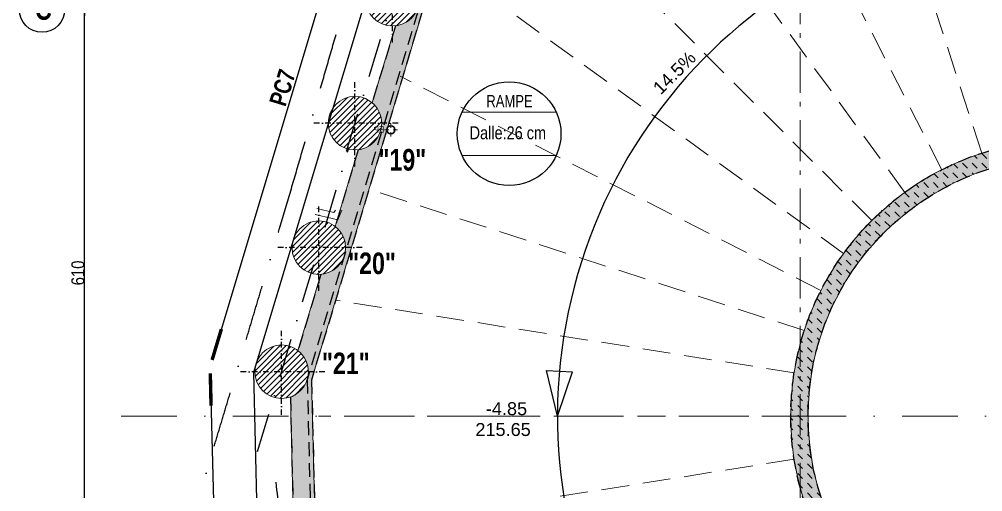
# Model space of a CAD drawing. Header units: centimetres. Extents: x 0 to 26456, y -12469 to -8269.
# Drawn here: x 19049 to 20164, y -10567 to -10020 of the extents above; entities that cross this region are included whole.
import ezdxf
from ezdxf.enums import TextEntityAlignment as Align

# ---------------------------------------------------------------- set-up
doc = ezdxf.new("R2010")
doc.units = ezdxf.units.CM
doc.header["$LTSCALE"] = 25.4
doc.header["$PDMODE"] = 1
doc.header["$PDSIZE"] = -2
for name, pattern in [('CACHEX2', [19.049999999999997, 12.7, -6.35]), ('Style de ligne -6', [1.0416400000000001, 0.625, -0.20828, 0.06943000000000005, -0.13893]), ('TIRETPTX2', [50.8, 25.4, -12.7, 0, -12.7])]:
    doc.linetypes.add(name, pattern=pattern)
for name, color, linetype in [('01_cote_gen', 4, 'Continuous'), ('01_linteaux', 2, 'Continuous'), ('01_murs_sup', 2, 'CACHEX2'), ('01_poch_murs', 253, 'Continuous'), ('01_texte', 230, 'Continuous'), ('AA_COTES', 2, 'Continuous')]:
    doc.layers.add(name, color=color, linetype=linetype)
for name, color, linetype, lineweight in [('01_murs_coup', 5, 'Continuous', 60), ('01_PIEUX', 5, 'Continuous', 60), ('B Général', 7, 'Continuous', 5), ('C ANNOTATIONS-prestations', 7, 'Continuous', 5)]:
    doc.layers.add(name, color=color, linetype=linetype, lineweight=lineweight)
doc.styles.add('Eurostile', font='')
doc.styles.add('impact', font='impact.ttf')
doc.styles.add('MATTE_TXT', font='arial.ttf')
doc.styles.add('STYLE2', font='ARIALN.TTF')
doc.styles.get('Eurostile').set_extended_font_data('Eurostile')
doc.dimstyles.new('JB50', dxfattribs={"dimscale": 0.1, "dimtxt": 150, "dimasz": 15, "dimexe": 0.1, "dimexo": 0.1, "dimgap": 0.09, "dimtad": 1, "dimdec": 1, "dimdsep": 46, "dimtxsty": 'STYLE2', "dimblk1": 'BOND_G', "dimblk2": 'BOND_D', "dimsah": 1, "dimcen": 1.5, "dimdle": 0.01, "dimse1": 1, "dimse2": 1, "dimclrd": 4, "dimclre": 2, "dimclrt": 6, "dimazin": 2, "dimtfac": 2.333333333333333, "dimtdec": 1, "dimtix": 1, "dimtmove": 2, "dimatfit": 3, "dimldrblk": 'BOND_G', "dimfxl": 1, "dimtolj": 1, "dimtzin": 0, "dimarcsym": 0})
pattern_1 = [(135, (-12564.07616921228, 0), (-11.22532015133644, 8.881784197001252e-16), [7.9375, -7.9375])]

# ---------------------------------------------------------------- blocks, each defined once
blk = doc.blocks.new('BOND_G')
at = {"layer": 'AA_COTES', "color": 0}
for p, q in [((0, -5), (0, 14.99999999999999)), ((5, 0), (-5, 0)), ((1.767766952966312, 1.767766952966312), (-1.767766952966426, -1.767766952966426))]:
    blk.add_line(p, q, dxfattribs=at)
blk = doc.blocks.new('BOND_D')
at = {"layer": 'AA_COTES', "color": 0}
for p, q in [((5, 0), (-5, 0)), ((-1.767766952966312, -1.767766952966312), (1.767766952966426, 1.767766952966426)), ((0, 5), (0, -15))]:
    blk.add_line(p, q, dxfattribs=at)
blk = doc.blocks.new('*D131')
at = {"layer": '01_cote_gen', "color": 4, "lineweight": -2, "ltscale": 3, "transparency": 16777216}
blk.add_line((19124.5166153857, -10617.46712473562), (19124.5166153857, -10010.4671243972), dxfattribs=at)
at = {"layer": 'Defpoints', "color": 0, "ltscale": 3, "transparency": 16777216}
for p in [(19124.5166153857, -10008.9671243972), (19124.5166153857, -10008.9671243972), (19153.24631803063, -10618.96712473562)]:
    blk.add_point(p, dxfattribs=at)
at = {"layer": '01_cote_gen', "color": 4, "lineweight": -2, "ltscale": 3, "transparency": 16777216, "xscale": 1.5, "yscale": 1.5, "zscale": 1.5}
for name, p, rotation in [('BOND_D', (19124.5166153857, -10008.9671243972), 90), ('BOND_G', (19124.5166153857, -10618.96712473562), 270)]:
    blk.add_blockref(name, p, dxfattribs=dict(at, rotation=rotation))
at = {"layer": '01_cote_gen', "color": 6, "ltscale": 3, "transparency": 16777216, "insert": (19116.84902056988, -10313.96712456641), "char_height": 15, "attachment_point": 5, "rotation": 90, "style": 'STYLE2'}
blk.add_mtext('\\A1;610', dxfattribs=at)
blk = doc.blocks.new('EP')
at = {"layer": 'B Général', "color": 7, "linetype": 'Continuous', "lineweight": 5}
for p, q in [((-7.5, 0), (-2.5, 0)), ((0, 7.5), (0, 2.5)), ((7.5, 0), (2.5, 0)), ((0, -7.5), (0, -2.5))]:
    blk.add_line(p, q, dxfattribs=at)
at = {"layer": 'B Général', "color": 7, "linetype": 'Continuous', "lineweight": 5, "flags": 128}
for points in [[(-5, 0, -0.9999999999999999), (4.999999999999992, 0, -0.9999999999999999)], [(-4.333333333333333, 0, -0.9999999999999999), (4.333333333333326, 0, -0.9999999999999999)]]:
    blk.add_lwpolyline(points, format="xyb", close=True, dxfattribs=at)
at = {"layer": 'C ANNOTATIONS-prestations', "insert": (7.5, 3.979498697916664), "char_height": 7.048665364583333, "attachment_point": 1, "line_spacing_factor": 0.8954527788573651, "style": 'Eurostile'}
blk.add_mtext('EP', dxfattribs=at)

msp = doc.modelspace()

# ---------------------------------------------------------------- hatches: boundary and pattern name
at = {"layer": '01_murs_sup', "ltscale": 3}
h = msp.add_hatch(dxfattribs=at)
h.set_pattern_fill('DASH', color=256, scale=2.5, angle=135)
h.set_pattern_definition([(135, (0, 0), (-11.22532015133644, 8.881784197001252e-16), [7.9375, -7.9375])])
h.paths.add_polyline_path([(19962.04075267671, -8996.491079581685, 0.002531451353049674), (19952.99236217087, -9004.807788942462), (19952.99236217087, -9019.878112635355, -0.002574667747263947), (19962.04075267671, -9011.419420330678)])
h.paths.add_polyline_path([(19962.04075267671, -8976.31305738118, -0.006516405898975369), (19986.24151767971, -8955.33694515442, -0.04627340198228324), (19985.71276000788, -8949.635770628222), (19968.25438592605, -8949.635770628222, 0.004067861401506169), (19952.99236217087, -8962.949710448283), (19952.99236217087, -9004.807788942462, -0.002531451353049659), (19962.04075267671, -8996.491079581685)])
h.paths.add_polyline_path([(19952.99236217087, -8962.949710448283, 0.002955468585828464), (19942.04075267671, -8972.777708138961), (19942.04075267671, -9015.10359946519, -0.003096146297348388), (19952.99236217087, -9004.807788942462)])
h.paths.add_polyline_path([(19997.24688906947, -8925.509439191208, 0.007575990962309219), (19968.25438592605, -8949.635770628222), (19985.71276000788, -8949.635770628222, -0.2267463357051544)])
h.paths.add_polyline_path([(20016.71276000788, -8930.438205213124), (20016.71276000788, -8918.635770628222, 0.4142135623730951), (19985.71276000788, -8949.635770628222), (19993.04469058376, -8949.635770628222, -0.006200760919027776)])
h.paths.add_polyline_path([(20022.24235788403, -8905.863991761751, 0.001401672488549907), (20016.71276000788, -8910.121562334987), (20016.71276000788, -8918.635770628222, -0.09982294667140483), (20028.72683847661, -8921.05847337065, -0.0008315451278062832), (20031.96796140318, -8918.568819040713)])
h.paths.add_polyline_path([(20108.06370936837, -8864.768000295142, -0.01533620150584975), (20108.00540742572, -8862.867652609077, -0.2594805352761252), (20122.66303549479, -8836.525160705858, 0.02452486336761976), (20022.24235788403, -8905.863991761751), (20031.96796140318, -8918.568819040713, -0.0189682979439725)])
h.paths.add_polyline_path([(20139.00540742572, -8845.256839476358), (20139.00540742572, -8831.867652609077, 0.4142135623730951), (20108.00540742572, -8862.867652609077), (20110.98929596204, -8862.867652609077, -0.006733180713042963)])
h.paths.add_polyline_path([(20221.27242336533, -8799.309026090661), (20219.59169393276, -8782.227434466036, 0.01847937243883564), (20139.00540742572, -8826.559863701523), (20139.00540742572, -8831.867652609077, -0.1311429218165924), (20154.45158321565, -8835.989861526718, -0.01551302581773235)])
h.paths.add_polyline_path([(20258.09446509475, -8763.68465358069, 0.008583888516723525), (20219.59169393276, -8782.227434466036), (20220.53763697403, -8791.84124405252), (20236.18662102504, -8791.84124405252, -0.0008921322589392388), (20240.12401177537, -8789.911760148272, -0.2759147244667435)])
h.paths.add_polyline_path([(20380.40680633365, -8731.910745401334, -0.2759147244667484), (20401.47410624306, -8708.099672642245, 0.02805231403999468), (20271.06390660168, -8757.800395212256), (20271.06390660168, -8760.84124405252, -0.1627178930550964), (20289.70642681701, -8767.07319124207, -0.01980015537954972)])
h.paths.add_polyline_path([(20526.77097568853, -8691.650217712082, -0.2759147244667564), (20550.6135748336, -8670.618603950435, 0.02893504782106948), (20410.87266649118, -8705.150387574842), (20410.87266649118, -8706.64061144355, -0.1946121440687925), (20432.42699286268, -8715.36032835129, -0.01980015537955201)])
h.paths.add_polyline_path([(20676.95233325804, -8669.747184978214, -0.2601810642606941), (20701.35699738403, -8651.929332204701, 0.02414752684017281), (20581.93276865482, -8665.18965881402), (20584.46398054825, -8680.988170337281, -0.01896323129683905)])
h.paths.add_polyline_path([(19458.75151192187, -10153.20039969471), (19473.3523187485, -10153.20039969471), (19473.3523187485, -10142.62740164783), (19458.75151192187, -10142.62740164783)], flags=9)
h.paths.add_polyline_path([(19607.82798606622, -9603.97844531037), (19622.42879289285, -9603.97844531037), (19622.42879289285, -9593.405447263493), (19607.82798606622, -9593.405447263493)], flags=9)
h.paths.add_polyline_path([(20865.53209107814, -10481.26474452475), (20920.9533052664, -10481.26474452475), (20920.9533052664, -10458.28896007728), (20865.53209107814, -10458.28896007728)], flags=9)
h.paths.add_polyline_path([(19060.64998762298, -10027.91604079485), (19091.18581220605, -10027.91604076731), (19091.1858121708, -9988.840994442417), (19060.64998758773, -9988.840994469967)], flags=9)
h.paths.add_polyline_path([(19060.91249534308, -9879.12851761522), (19090.87697959262, -9879.128517588186), (19090.87697955879, -9841.628517588186), (19060.91249530925, -9841.62851761522)], flags=9)
h.paths.add_polyline_path([(19060.72719577544, -9269.128517970756), (19089.67253240299, -9269.12851794464), (19089.67253236916, -9231.62851794464), (19060.72719574161, -9231.628517970756)], flags=9)
h.paths.add_polyline_path([(19826.87228505999, -9345.038980564766), (19862.27035079214, -9322.526700305973), (19834.09664679395, -9278.22667318383), (19798.6985810618, -9300.738953442622)], flags=9)
h.paths.add_polyline_path([(20637.24809346632, -8767.528901594093), (20672.64615919847, -8745.016621335299), (20644.47245520028, -8700.716594213156), (20609.07438946813, -8723.228874471948)], flags=9)
h.paths.add_polyline_path([(20454.03026777045, -8806.877622667598), (20494.55373904902, -8806.877622631002), (20494.55373900161, -8754.377622631002), (20454.03026772304, -8754.377622667598)], flags=9)
h.paths.add_polyline_path([(20861.45874717567, -8825.185471828197), (20914.4948999724, -8825.185471828197), (20914.4948999724, -8795.68683608468), (20861.45874717567, -8795.68683608468)], flags=9)
h.paths.add_polyline_path([(21073.27243698213, -8575.38904196861), (21182.86350110218, -8575.38904196861), (21182.86350110218, -8552.39790963573), (21073.27243698213, -8552.39790963573)], flags=9)
h.paths.add_polyline_path([(20797.06333448428, -8776.738779199608), (20966.1468951937, -8776.738779199608), (20966.1468951937, -8753.870429949951), (20797.06333448428, -8753.870429949951)], flags=9)
h.paths.add_polyline_path([(21102.39872305211, -8800.74508267199), (21211.98978717216, -8800.74508267199), (21211.98978717216, -8777.75395033911), (21102.39872305211, -8777.75395033911)], flags=9)
h.paths.add_polyline_path([(20797.04287063708, -8800.74508267199), (20906.63393475713, -8800.74508267199), (20906.63393475713, -8777.75395033911), (20797.04287063708, -8777.75395033911)], flags=9)
h.paths.add_polyline_path([(21166.8145995907, -8825.185471828197), (21219.85075238743, -8825.185471828197), (21219.85075238743, -8795.68683608468), (21166.8145995907, -8795.68683608468)], flags=9)
h.paths.add_polyline_path([(21102.41918689931, -8776.738779199608), (21271.50274760873, -8776.738779199608), (21271.50274760873, -8753.870429949951), (21102.41918689931, -8753.870429949951)], flags=9)
h.paths.add_polyline_path([(19586.0997036983, -10125.57938807972), (19647.38952729701, -10125.5793880736), (19647.3895272949, -10104.43339197985), (19586.09970369619, -10104.43339198597)], flags=9)
h.paths.add_polyline_path([(19566.42533737738, -10163.36716131655), (19662.59416411681, -10163.36716131655), (19662.59416411681, -10140.39137686907), (19566.42533737738, -10140.39137686907)], flags=9)
h.paths.add_polyline_path([(19791.99246649683, -10114.49305470143), (19839.57171928609, -10066.86613115486), (19822.79606835226, -10050.10727131154), (19775.21681556299, -10097.73419485811)], flags=9)
h.paths.add_polyline_path([(19775.50186969651, -10810.23123384235), (19820.81613166665, -10860.01804740375), (19838.35256155167, -10844.0569862113), (19793.03829958153, -10794.27017264989)], flags=9)
h.paths.add_polyline_path([(20584.34388294768, -10978.11408513349), (20635.48511924488, -10934.33414574923), (20620.06449312998, -10916.32064698507), (20568.92325683277, -10960.10058636933)], flags=9)
h.paths.add_polyline_path([(20287.25712955013, -9852.857136903982), (20287.25712955013, -9781.100656685701), (20264.26599721725, -9781.100656685701), (20264.26599721725, -9852.857136903982)], flags=9)
h.paths.add_polyline_path([(20263.11280257346, -9840.733567474574), (20263.11280257346, -9785.312353286306), (20240.13701812598, -9785.312353286306), (20240.13701812598, -9840.733567474574)], flags=9)
h.paths.add_polyline_path([(19573.11254545717, -10506.86340633254), (19644.86390971365, -10506.86340633254), (19644.86390971365, -10483.88762188506), (19573.11254545717, -10483.88762188506)], flags=9)
h.paths.add_polyline_path([(19585.23355690567, -10482.73186926037), (19640.65477109394, -10482.73186926037), (19640.65477109394, -10459.7560848129), (19585.23355690567, -10459.7560848129)], flags=9)
h.paths.add_polyline_path([(20302.06799122346, -9348.241344795462), (20381.08017345312, -9348.241344787577), (20381.08017345101, -9327.095348693829), (20302.06799122134, -9327.095348701714)], flags=9)
h.paths.add_polyline_path([(20290.92277939147, -9311.023830140128), (20387.0967220927, -9311.023830140128), (20387.0967220927, -9288.032697807248), (20290.92277939147, -9288.032697807248)], flags=9)
h.paths.add_polyline_path([(20302.06799122346, -9274.171262057609), (20377.32088525868, -9274.171262050098), (20377.32088525656, -9253.02526595635), (20302.06799122134, -9253.02526596386)], flags=9)
h.paths.add_polyline_path([(20338.94414295922, -9034.253394276218), (20392.69925117899, -9096.478572254844), (20410.08575489964, -9081.45871342233), (20356.33064667986, -9019.233535443702)], flags=9)
h.paths.add_polyline_path([(20525.82142540599, -8925.897849836447), (20554.7143207372, -9002.883465594012), (20576.22507793046, -8994.810424286698), (20547.33218259925, -8917.824808529132)], flags=9)
h.paths.add_polyline_path([(20776.87904420928, -9483.375216066717), (20790.47289884097, -9483.375216067157), (20790.47289884132, -9472.802218020282), (20776.87904420963, -9472.802218019842)], flags=9)
h.paths.add_polyline_path([(20780.87904420928, -9540.875216066717), (20795.47985103591, -9540.87521606719), (20795.47985103626, -9530.302218020315), (20780.87904420963, -9530.302218019842)], flags=9)
h.paths.add_polyline_path([(20807.37904420928, -9593.875216066717), (20822.31550176756, -9593.875216067201), (20822.31550176791, -9583.302218020326), (20807.37904420963, -9583.302218019842)], flags=9)
h.paths.add_polyline_path([(20874.37904420928, -9590.375216066717), (20889.31550176756, -9590.375216067201), (20889.31550176791, -9579.802218020326), (20874.37904420963, -9579.802218019842)], flags=9)
h.paths.add_polyline_path([(20923.37904420928, -9591.375216066717), (20937.97985103591, -9591.37521606719), (20937.97985103626, -9580.802218020315), (20923.37904420963, -9580.802218019842)], flags=9)
h.paths.add_polyline_path([(20973.37904420928, -9591.375216066717), (20988.31550176756, -9591.375216067201), (20988.31550176791, -9580.802218020326), (20973.37904420963, -9580.802218019842)], flags=9)
h.paths.add_polyline_path([(21083.85176809702, -9448.730142801756), (21095.76736907048, -9448.730142802142), (21095.76736907083, -9438.157144755263), (21083.85176809737, -9438.157144754878)], flags=9)
h.paths.add_polyline_path([(21083.35176809702, -9502.730142801756), (21098.2882256553, -9502.73014280224), (21098.28822565565, -9492.157144755362), (21083.35176809737, -9492.157144754878)], flags=9)
h.paths.add_polyline_path([(21076.35176809702, -9558.230142801756), (21091.2882256553, -9558.23014280224), (21091.28822565565, -9547.657144755362), (21076.35176809737, -9547.657144754878)], flags=9)
h.paths.add_polyline_path([(21029.87904420928, -9585.875216066717), (21045.15115249921, -9585.875216067212), (21045.15115249955, -9575.302218020337), (21029.87904420963, -9575.302218019842)], flags=9)
h.paths.add_polyline_path([(20956.77440208228, -9311.09743387419), (20956.77440208184, -9297.839229974143), (20946.20140403497, -9297.839229974496), (20946.20140403541, -9311.097433874544)], flags=9)
h.paths.add_polyline_path([(20995.52595522163, -9311.267843728085), (20995.52595611661, -9297.67398909639), (20984.95295806974, -9297.673988400293), (20984.95295717476, -9311.267843031987)], flags=9)
h.paths.add_polyline_path([(21056.42148496769, -9311.270427549698), (21056.42148586267, -9297.676572918004), (21045.84848781579, -9297.67657222191), (21045.84848692082, -9311.270426853604)], flags=9)
h.paths.add_polyline_path([(21078.71481880622, -9356.498405215925), (21078.7148196791, -9343.240201315875), (21068.14182163223, -9343.240200619777), (21068.14182075935, -9356.498404519827)], flags=9)
h.paths.add_polyline_path([(20917.14059672919, -9311.267843061629), (20917.14059672874, -9297.673988429935), (20906.56759868187, -9297.673988430284), (20906.56759868232, -9311.267843061982)], flags=9)
h.paths.add_polyline_path([(20866.82741345247, -9311.435668427453), (20866.827413452, -9297.50616306411), (20856.25441540513, -9297.506163064463), (20856.25441540559, -9311.435668427803)], flags=9)
h.paths.add_polyline_path([(20813.05759926358, -9328.937646691153), (20813.05759926313, -9315.343792059459), (20802.48460121625, -9315.343792059808), (20802.48460121671, -9328.937646691506)], flags=9)
h.paths.add_polyline_path([(20785.82151939157, -9379.510741170274), (20799.41537402326, -9379.510741169819), (20799.41537402291, -9368.937743122944), (20785.82151939121, -9368.937743123395)], flags=9)
h.paths.add_polyline_path([(20785.82151939157, -9424.546580470487), (20796.39451743844, -9424.546580470134), (20796.39451743809, -9413.973582423256), (20785.82151939121, -9413.973582423609)], flags=9)
h.paths.add_polyline_path([(21372.06799122846, -9772.816082090647), (21451.08017345813, -9772.816082082762), (21451.08017345601, -9751.670085989013), (21372.06799122635, -9751.670085996899)], flags=9)
h.paths.add_polyline_path([(21360.92533737738, -9735.585777530809), (21457.09416411681, -9735.585777530809), (21457.09416411681, -9712.609993083333), (21360.92533737738, -9712.609993083333)], flags=9)
h.paths.add_polyline_path([(21372.06799122846, -9698.745999352794), (21447.32088526368, -9698.745999345283), (21447.32088526157, -9677.600003251535), (21372.06799122635, -9677.600003259045)], flags=9)
h.paths.add_polyline_path([(19339.95770331637, -10138.25930636279), (19405.49198373639, -10138.25930630366), (19405.49198370123, -10099.30007220854), (19339.95770328122, -10099.30007226767)], flags=9)
h.paths.add_polyline_path([(19394.83973694119, -9995.248510771244), (19460.15011371698, -9995.24851071232), (19460.15011368184, -9956.312439063155), (19394.83973690605, -9956.312439122079)], flags=9)
h = msp.add_hatch(dxfattribs=at)
h.set_pattern_fill('DASH', color=256, scale=2.5, angle=135)
h.set_pattern_definition(pattern_1)
edge = h.paths.add_edge_path()
edge.add_line((19942.04075267671, -9065.51289225449), (19942.04075267671, -9030.353512636006))
edge.add_arc((20778.84935286133, -9894.240823113612), 1202.726036363718, 134.0878059294316, 134.6062133279104)
edge.add_arc((19906.05250051574, -9050.821268038624), 31.00000000005436, 2.347633198951371e-11, 24.511443010583207, ccw=False)
edge.add_arc((19906.05250051579, -9050.821268038615), 31, -112.55011602161869, 0, ccw=False)
edge.add_arc((20778.8493528637, -9894.240823115662), 1202.726036366847, 137.3551136610874, 141.6892133278997)
edge.add_arc((19808.71362155055, -9164.879764253654), 31.00000000001867, 1.0118128557223827e-11, 31.594443010587725, ccw=False)
edge.add_arc((19808.71362155057, -9164.879764253661), 31, -105.46711602165198, 0, ccw=False)
edge.add_arc((20778.84935286184, -9894.240823113956), 1202.726036364335, 144.4381136610801, 148.7722133279006)
edge.add_arc((19726.18179328079, -9290.070399843875), 30.99999999999627, 0, 38.67744301058849, ccw=False)
edge.add_arc((19726.18179328078, -9290.070399843875), 31, -98.38411602161011, 0, ccw=False)
edge.add_arc((20778.84935286245, -9894.240823114164), 1202.726036364964, 151.5211136610765, 155.8552133278951)
edge.add_arc((19659.71668785922, -9424.482407039446), 31.00000000001472, 1.0118128557223827e-11, 45.76044301056322, ccw=False)
edge.add_arc((19659.71668785923, -9424.482407039428), 31.00000000000728, -91.30111602156887, 0, ccw=False)
edge.add_arc((20778.84935286809, -9894.240823116173), 1202.726036370949, 158.6041136610728, 160.7596099109221)
edge.add_line((19643.30241594667, -9497.903753675351), (19618.83043612253, -9579.462216752143))
edge.add_arc((19599.89214617064, -9604.004856661022), 30.99999999997544, -2.347633198951371e-11, 52.34448233648561, ccw=False)
edge.add_arc((19599.89214617061, -9604.00485666103), 31.00000000000728, -85.74869509527679, 0, ccw=False)
edge.add_line((19602.19021344604, -9634.919560068924), (19587.00411218421, -9685.530711595831))
edge.add_arc((19567.84996358167, -9709.905259618556), 31.00000000000112, 0, 51.83882328695552, ccw=False)
edge.add_arc((19567.84996358167, -9709.905259618552), 31.00000000000364, -85.24303604576528, 0, ccw=False)
edge.add_line((19570.4207729167, -9740.798477957907), (19543.85511142018, -9829.33461348285))
edge.add_arc((19524.40951371072, -9853.47728793537), 30.99999999997495, -2.0122570276726037e-11, 51.15046554259169, ccw=False)
edge.add_arc((19524.4095137107, -9853.477287935384), 30.99999999999636, -84.55467830139793, 0, ccw=False)
edge.add_line((19527.35128308026, -9884.33739151551), (19500.70471544001, -9973.143165246405))
edge.add_arc((19480.96906383973, -9997.049316252194), 30.99999999998524, -2.0179413695586845e-11, 50.458724932881296, ccw=False)
edge.add_arc((19480.96906383972, -9997.049316252207), 31, -83.86293769170362, 0, ccw=False)
edge.add_line((19484.28318845996, -10027.87165519658), (19457.55290315676, -10116.95643716346))
edge.add_arc((19437.52861396874, -10140.62134456903), 31.00000000000358, 3.410605131648481e-12, 49.76344872083911, ccw=False)
edge.add_arc((19437.52861396874, -10140.62134456903), 31, -83.1676614796582, 0, ccw=False)
edge.add_line((19441.21651014272, -10171.40119872414), (19414.60636267194, -10260.08559392056))
edge.add_arc((19395.74099984327, -10284.68433546036), 30.99999999998597, -1.0118128557223827e-11, 52.51453914735538, ccw=False)
edge.add_arc((19395.74099984324, -10284.68433546035), 31.00000000001455, -85.93628569077168, 0, ccw=False)
edge.add_line((19397.93783797004, -10315.60639720024), (19371.45788603958, -10403.75862125061))
edge.add_arc((19352.58494117234, -10428.3515460876), 30.99999999999551, -6.821210263296962e-12, 52.496876854576385, ccw=False)
edge.add_arc((19352.58494117235, -10428.35154608762), 30.99999999998909, -70.87428601694432, 0, ccw=False)
edge.add_line((19362.74184171845, -10457.6404069616), (19363.27336314609, -10479.61906668692))
edge.add_line((19363.27336314609, -10479.61906668692), (19388.28067261247, -10479.61906668692))
edge.add_line((19388.28067261247, -10479.61906668692), (19387.27429168769, -10438.00474457443))
edge.add_line((19387.27429168769, -10438.00474457443), (19668.88475754053, -9500.518568391679))
edge.add_arc((20778.84935286138, -9894.24082311366), 1177.726036363786, 135.2779792617381, 160.469587356848, ccw=False)
h = msp.add_hatch(dxfattribs=at)
h.set_pattern_fill('DASH', color=256, scale=2.5, angle=135)
h.set_pattern_definition(pattern_1)
h.paths.add_polyline_path([(20262.04063013627, -10159.61906668692), (20262.04063013627, -10179.61906668692, -0.4142135623730951), (20562.04063013627, -10479.61906668692), (20582.04063013627, -10479.61906668692, 0.4142135623730951)])
h.paths.add_polyline_path([(20582.04063013627, -10479.61906668692), (20562.04063013627, -10479.61906668692, -0.4142135623730951), (20262.04063013627, -10779.61906668692), (20262.04063013627, -10799.61906668692, 0.4142135623730951)])
h.paths.add_polyline_path([(19962.04063013627, -10479.61906668692), (19942.04063013627, -10479.61906668692, 0.4142135623730951), (20262.04063013627, -10799.61906668692), (20262.04063013627, -10779.61906668692, -0.4142135623730951)])
h.paths.add_polyline_path([(20262.04063013627, -10179.61906668692), (20262.04063013627, -10159.61906668692, 0.4142135623730951), (19942.04063013627, -10479.61906668692), (19962.04063013627, -10479.61906668692, -0.4142135623730951)])
h = msp.add_hatch(dxfattribs=at)
h.set_pattern_fill('DASH', color=256, scale=2.5, angle=135)
h.set_pattern_definition(pattern_1)
h.paths.add_polyline_path([(20244.68552191574, -11363.75742041961, 0.004762977334731491), (20262.04063013627, -11363.92274814442), (20262.04063013627, -11338.92274814442, -0.3601863127720151), (19391.63777176961, -10618.43668757898), (19388.28067261247, -10479.61906668692), (19363.27336314609, -10479.61906668692), (19366.16837084482, -10599.32898956661, -0.328755579086408), (19387.99846107352, -10628.94170228912, -0.2553953403699329), (19373.74259957336, -10655.0306621361, 0.0607162150579909), (19448.29328369779, -10862.47891787494, -0.4496334161170364), (19482.98588920264, -10893.25820741492, -0.1753608633251767), (19475.80779527954, -10913.09546505966, 0.0183685325610835), (19511.70516817183, -10969.56352713753, -0.491380289685318), (19550.55824961202, -10999.55234358456, -0.1403270855772348), (19545.86150515995, -11015.95779230078, 0.0395373220202395), (19643.41691674466, -11121.67210420361, -0.5620629895725258), (19688.66145009089, -11149.20559780228, -0.08428613952208842), (19686.92438844095, -11159.43694371182, 0.03011723266168123), (19775.97184559113, -11223.41488742347, -0.6241365282366931), (19826.00579349989, -11247.88341469845, -0.03818521046560838), (19825.64523438241, -11252.59771871986, 0.02375934588113334), (19903.48422763111, -11290.39412450456, -0.6784920947086606), (19957.13627534144, -11311.38319244407, 0.06483465551945174), (20187.14799871541, -11360.83909547982, -0.6784920947094676)])
h = msp.add_hatch(dxfattribs=at)
h.set_pattern_fill('DASH', color=256, scale=2.5, angle=135)
h.set_pattern_definition(pattern_1)
h.paths.add_polyline_path([(20244.68552191574, -11363.75742041961, 0.004762977334731491), (20262.04063013627, -11363.92274814442), (20262.04063013627, -11338.92274814442, -0.3601863127720151), (19391.63777176961, -10618.43668757898), (19388.28067261247, -10479.61906668692), (19363.27336314609, -10479.61906668692), (19366.16837084482, -10599.32898956661, -0.328755579086408), (19387.99846107352, -10628.94170228912, -0.2553953403699329), (19373.74259957336, -10655.0306621361, 0.0607162150579909), (19448.29328369779, -10862.47891787494, -0.4496334161170364), (19482.98588920264, -10893.25820741492, -0.1753608633251767), (19475.80779527954, -10913.09546505966, 0.0183685325610835), (19511.70516817183, -10969.56352713753, -0.491380289685318), (19550.55824961202, -10999.55234358456, -0.1403270855772348), (19545.86150515995, -11015.95779230078, 0.0395373220202395), (19643.41691674466, -11121.67210420361, -0.5620629895725258), (19688.66145009089, -11149.20559780228, -0.08428613952208842), (19686.92438844095, -11159.43694371182, 0.03011723266168123), (19775.97184559113, -11223.41488742347, -0.6241365282366931), (19826.00579349989, -11247.88341469845, -0.03818521046560838), (19825.64523438241, -11252.59771871986, 0.02375934588113334), (19903.48422763111, -11290.39412450456, -0.6784920947086606), (19957.13627534144, -11311.38319244407, 0.06483465551945174), (20187.14799871541, -11360.83909547982, -0.6784920947094676)])
at = {"layer": '01_poch_murs', "ltscale": 3}
h = msp.add_hatch(color=256, dxfattribs=at)
h.dxf.hatch_style = 1
h.paths.add_polyline_path([(19560.61000283295, -9860.967124380248), (19554.49110858246, -9860.967124380248, -0.3180508282352435), (19527.35128308025, -9884.337391515506), (19500.70471544, -9973.1431652464, -0.2237955367623), (19511.96906383972, -9997.049316252202, -0.0989730332683549), (19509.58664321008, -10008.9671243972), (19516.15244174048, -10008.9671243972)])
h.paths.add_polyline_path([(19516.15244174048, -10008.9671243972), (19509.58664321008, -10008.9671243972, -0.2738205389931518), (19484.28318845995, -10027.87165519657), (19457.55290315676, -10116.95643716345, -0.2206120316884544), (19468.52861396874, -10140.62134456903, -0.3797029099391365), (19441.21651014272, -10171.40119872414), (19414.60636267194, -10260.08559392055, -0.2332341861448612), (19426.74099984326, -10284.68433546036, -0.3935893677039963), (19397.93783797004, -10315.60639720024), (19371.45788603958, -10403.75862125061, -0.2331529290483469), (19383.58494117234, -10428.3515460876, -0.319497893530359), (19362.74184171845, -10457.6404069616), (19363.27336314609, -10479.61906668692), (19388.28067261246, -10479.61906668692), (19387.27429168768, -10438.00474457443), (19474.11835164673, -10148.89934698691, -0.2017052976723167), (19475.23355007877, -10145.18683186226)])
h.paths.add_polyline_path([(19388.28067261246, -10479.61906668692), (19363.27336314609, -10479.61906668692), (19366.16837084482, -10599.3289895666, -0.240193406139965), (19386.34991423395, -10618.96712473562), (19391.6505996089, -10618.96712473562)])
h.paths.add_polyline_path([(19391.73880605313, -10618.96712473562), (19386.34991423395, -10618.96712473562, -0.08208067854084693), (19387.99846107352, -10628.94170228912, -0.2553953403699564), (19373.74259957337, -10655.0306621361, 0.06071621505799004), (19448.29328369779, -10862.47891787494, -0.4275821226648376), (19482.90111098483, -10890.96712423049), (19491.90224998672, -10890.96712423049, -0.0823424598027251)])
h.paths.add_polyline_path([(19491.90224998672, -10890.96712423049), (19482.90111098483, -10890.96712423049, -0.01849544733234873), (19482.98588920264, -10893.25820741491, -0.1753608633251162), (19475.80779527953, -10913.09546505965, 0.01836853256108628), (19511.70516817183, -10969.56352713753, -0.4913802896853491), (19550.55824961202, -10999.55234358456, -0.1403270855772685), (19545.86150515995, -11015.95779230078, 0.03953732202023931), (19643.41691674466, -11121.67210420361, -0.5620629895725672), (19688.66145009089, -11149.20559780228, -0.08428613952210955), (19686.92438844095, -11159.43694371182, 0.03011723266168123), (19775.97184559112, -11223.41488742347, -0.6241365282367337), (19826.00579349989, -11247.88341469845, -0.03818521046564254), (19825.64523438241, -11252.59771871986, 0.02375934588113227), (19903.48422763111, -11290.39412450456, -0.5039318466159735), (19952.99236217087, -11296.07216507931), (19952.99236217087, -11283.2751842025, -0.1761228929484361)])
h.paths.add_polyline_path([(19952.99236217087, -11283.2751842025), (19952.99236217087, -11296.07216507931, -0.1300830585756377), (19957.13627534144, -11311.38319244406, 0.06483465551945258), (20187.14799871541, -11360.83909547982, -0.6784920947093999), (20244.68552191574, -11363.75742041961, 0.00476297733473737), (20262.04063013629, -11363.92274814442), (20262.04063013629, -11338.92274814442, -0.08931239155495223)])
h.paths.add_polyline_path([(20482.27363648596, -11336.90149388109, 0.02604617036680619), (20572.98982176962, -11309.21218532239), (20572.98982176962, -11282.56520138712, -0.08988955722728205), (20262.04063013629, -11338.92274814442), (20262.04063013629, -11363.92274814442, 0.04526015738333872), (20425.9585380372, -11349.05438996351, -0.6784920947092021)])
h.paths.add_polyline_path([(20762.94795922744, -11213.85168547217, -0.05889174878906539), (20762.0937715122, -11206.62465276902, -0.5957938614645502), (20810.04328018646, -11180.66864853683, 0.03959186487785327), (20917.90345899107, -11085.19242931423, -0.1147067523628241), (20914.72456824429, -11071.51815127404, -0.5230756100816644), (20956.55660405465, -11042.47220490966, 0.04294216703885226), (21047.05625077836, -10915.16886802852), (21047.05625077836, -10903.25821538907), (21053.94906356878, -10903.25821538907, 0.003863409831604287), (21060.81351686901, -10890.96712423049), (21032.17901028581, -10890.96712423049, -0.1755326228551475), (20572.98982176962, -11282.56520138712), (20572.98982176962, -11309.21218532239, 0.003037314479553304), (20583.36986675785, -11305.37129303859, -0.6786650772585141), (20636.61401759613, -11283.35382740798, 0.03963135764520337)])
h.paths.add_polyline_path([(21123.00648556105, -10750.67901725167), (21123.00648556105, -10618.96712473562), (21111.05107191138, -10618.96712473562), (21111.0509904214, -10629.25820754488), (21111.05038070297, -10706.25739528662, -0.05685479212069951), (21032.17901028581, -10890.96712423049), (21060.81351686901, -10890.96712423049, 0.042186890006166)])
h.paths.add_polyline_path([(21105.54016844149, -10653.33954076881), (21120.14097526813, -10653.33954076881), (21120.14097526813, -10642.76654272193), (21105.54016844149, -10642.76654272193)], flags=25)
h = msp.add_hatch(color=256, dxfattribs=at)
h.dxf.hatch_style = 1
h.paths.add_polyline_path([(19560.61000283295, -9860.967124380248), (19554.49110858246, -9860.967124380248, -0.3180508282352435), (19527.35128308025, -9884.337391515506), (19500.70471544, -9973.1431652464, -0.2237955367623), (19511.96906383972, -9997.049316252202, -0.0989730332683549), (19509.58664321008, -10008.9671243972), (19516.15244174048, -10008.9671243972)])
h.paths.add_polyline_path([(19516.15244174048, -10008.9671243972), (19509.58664321008, -10008.9671243972, -0.2738205389931518), (19484.28318845995, -10027.87165519657), (19457.55290315676, -10116.95643716345, -0.2206120316884544), (19468.52861396874, -10140.62134456903, -0.3797029099391365), (19441.21651014272, -10171.40119872414), (19414.60636267194, -10260.08559392055, -0.2332341861448612), (19426.74099984326, -10284.68433546036, -0.3935893677039963), (19397.93783797004, -10315.60639720024), (19371.45788603958, -10403.75862125061, -0.2331529290483469), (19383.58494117234, -10428.3515460876, -0.319497893530359), (19362.74184171845, -10457.6404069616), (19363.27336314609, -10479.61906668692), (19388.28067261246, -10479.61906668692), (19387.27429168768, -10438.00474457443), (19474.11835164673, -10148.89934698691, -0.2017052976723167), (19475.23355007877, -10145.18683186226)])
h.paths.add_polyline_path([(19388.28067261246, -10479.61906668692), (19363.27336314609, -10479.61906668692), (19366.16837084482, -10599.3289895666, -0.240193406139965), (19386.34991423395, -10618.96712473562), (19391.6505996089, -10618.96712473562)])
h.paths.add_polyline_path([(19391.73880605313, -10618.96712473562), (19386.34991423395, -10618.96712473562, -0.08208067854084693), (19387.99846107352, -10628.94170228912, -0.2553953403699564), (19373.74259957337, -10655.0306621361, 0.06071621505799004), (19448.29328369779, -10862.47891787494, -0.4275821226648376), (19482.90111098483, -10890.96712423049), (19491.90224998672, -10890.96712423049, -0.0823424598027251)])
h.paths.add_polyline_path([(19491.90224998672, -10890.96712423049), (19482.90111098483, -10890.96712423049, -0.01849544733234873), (19482.98588920264, -10893.25820741491, -0.1753608633251162), (19475.80779527953, -10913.09546505965, 0.01836853256108628), (19511.70516817183, -10969.56352713753, -0.4913802896853491), (19550.55824961202, -10999.55234358456, -0.1403270855772685), (19545.86150515995, -11015.95779230078, 0.03953732202023931), (19643.41691674466, -11121.67210420361, -0.5620629895725672), (19688.66145009089, -11149.20559780228, -0.08428613952210955), (19686.92438844095, -11159.43694371182, 0.03011723266168123), (19775.97184559112, -11223.41488742347, -0.6241365282367337), (19826.00579349989, -11247.88341469845, -0.03818521046564254), (19825.64523438241, -11252.59771871986, 0.02375934588113227), (19903.48422763111, -11290.39412450456, -0.5039318466159735), (19952.99236217087, -11296.07216507931), (19952.99236217087, -11283.2751842025, -0.1761228929484361)])
h.paths.add_polyline_path([(19952.99236217087, -11283.2751842025), (19952.99236217087, -11296.07216507931, -0.1300830585756377), (19957.13627534144, -11311.38319244406, 0.06483465551945258), (20187.14799871541, -11360.83909547982, -0.6784920947093999), (20244.68552191574, -11363.75742041961, 0.00476297733473737), (20262.04063013629, -11363.92274814442), (20262.04063013629, -11338.92274814442, -0.08931239155495223)])
h.paths.add_polyline_path([(20482.27363648596, -11336.90149388109, 0.02604617036680619), (20572.98982176962, -11309.21218532239), (20572.98982176962, -11282.56520138712, -0.08988955722728205), (20262.04063013629, -11338.92274814442), (20262.04063013629, -11363.92274814442, 0.04526015738333872), (20425.9585380372, -11349.05438996351, -0.6784920947092021)])
h.paths.add_polyline_path([(20762.94795922744, -11213.85168547217, -0.05889174878906539), (20762.0937715122, -11206.62465276902, -0.5957938614645502), (20810.04328018646, -11180.66864853683, 0.03959186487785327), (20917.90345899107, -11085.19242931423, -0.1147067523628241), (20914.72456824429, -11071.51815127404, -0.5230756100816644), (20956.55660405465, -11042.47220490966, 0.04294216703885226), (21047.05625077836, -10915.16886802852), (21047.05625077836, -10903.25821538907), (21053.94906356878, -10903.25821538907, 0.003863409831604287), (21060.81351686901, -10890.96712423049), (21032.17901028581, -10890.96712423049, -0.1755326228551475), (20572.98982176962, -11282.56520138712), (20572.98982176962, -11309.21218532239, 0.003037314479553304), (20583.36986675785, -11305.37129303859, -0.6786650772585141), (20636.61401759613, -11283.35382740798, 0.03963135764520337)])
h.paths.add_polyline_path([(21123.00648556105, -10750.67901725167), (21123.00648556105, -10618.96712473562), (21111.05107191138, -10618.96712473562), (21111.0509904214, -10629.25820754488), (21111.05038070297, -10706.25739528662, -0.05685479212069951), (21032.17901028581, -10890.96712423049), (21060.81351686901, -10890.96712423049, 0.042186890006166)])
h.paths.add_polyline_path([(21105.54016844149, -10653.33954076881), (21120.14097526813, -10653.33954076881), (21120.14097526813, -10642.76654272193), (21105.54016844149, -10642.76654272193)], flags=25)
at = {"layer": '01_poch_murs'}
h = msp.add_hatch(dxfattribs=at)
h.set_pattern_fill('ANSI31', color=256, scale=1.5)
h.set_pattern_definition([(45, (1272.276731599271, -1293.781641160787), (-3.367596045400932, 3.367596045400933), [])])
h.paths.add_polyline_path([(19480.96906383972, -9966.049316252202, 0.4142135623730951), (19449.96906383972, -9997.049316252202), (19480.96906383972, -9997.049316252202)])
h.paths.add_polyline_path([(19480.96906383972, -9997.049316252202), (19449.96906383972, -9997.049316252202, 0.4142135623730951), (19480.96906383972, -10028.0493162522)])
h.paths.add_polyline_path([(19480.96906383972, -9966.049316252202), (19480.96906383972, -9997.049316252202), (19511.96906383972, -9997.049316252202, 0.4142135623730951)])
h.paths.add_polyline_path([(19511.96906383972, -9997.049316252202), (19480.96906383972, -9997.049316252202), (19480.96906383972, -10028.0493162522, 0.4142135623730951)])
h = msp.add_hatch(dxfattribs=at)
h.set_pattern_fill('ANSI31', color=256, scale=1.5)
h.set_pattern_definition([(45, (1228.836281728292, -1437.353669477612), (-3.367596045400932, 3.367596045400933), [])])
h.paths.add_polyline_path([(19437.52861396874, -10109.62134456903, 0.4142135623730951), (19406.52861396874, -10140.62134456903), (19437.52861396874, -10140.62134456903)])
h.paths.add_polyline_path([(19437.52861396874, -10140.62134456903), (19406.52861396874, -10140.62134456903, 0.4142135623730951), (19437.52861396874, -10171.62134456903)])
h.paths.add_polyline_path([(19437.52861396874, -10109.62134456903), (19437.52861396874, -10140.62134456903), (19468.52861396874, -10140.62134456903, 0.4142135623730951)])
h.paths.add_polyline_path([(19468.52861396874, -10140.62134456903), (19437.52861396874, -10140.62134456903), (19437.52861396874, -10171.62134456903, 0.4142135623730951)])
at = {"layer": '01_poch_murs', "ltscale": 3}
h = msp.add_hatch(color=256, dxfattribs=at)
h.dxf.hatch_style = 1
h.paths.add_polyline_path([(20262.04063013629, -10159.61906668692), (20262.04063013629, -10179.61906668692, -0.4142135623730896), (20562.04063013628, -10479.61906668692), (20572.98982176962, -10479.61906668692), (20572.98982176962, -10404.05055325325, 0.3459902484520724)])
h.paths.add_polyline_path([(20262.04063013629, -10179.61906668692), (20262.04063013629, -10159.61906668692, 0.3392928687850661), (19952.99236217087, -10396.6180542378), (19952.99236217087, -10479.61906668692), (19962.04063013628, -10479.61906668692, -0.4142135623730935)])
h.paths.add_polyline_path([(19962.04063013628, -10479.61906668692), (19952.99236217087, -10479.61906668692), (19952.99236217087, -10562.62007913604, 0.04707821208801781), (19973.974459408, -10618.96712473562), (19996.36767570159, -10618.96712473562, -0.1213561941693088)])
h.paths.add_polyline_path([(19952.99236217087, -10479.61906668692), (19942.04063013628, -10479.61906668692, 0.06568880773833968), (19952.99236217087, -10562.62007913604)])
h.paths.add_polyline_path([(19952.99236217087, -10396.6180542378, 0.06568880773833398), (19942.04063013628, -10479.61906668692), (19952.99236217087, -10479.61906668692)])
h.paths.add_polyline_path([(19996.36767570159, -10618.96712473562), (19973.974459408, -10618.96712473562, 0.2876204091449301), (20262.04063013629, -10799.61906668692), (20262.04063013629, -10779.61906668692, -0.2788407727037274)])
h.paths.add_polyline_path([(20545.31605818888, -10628.46473125803), (20527.6113439356, -10619.16187722233, -0.2786432322956954), (20262.04063013629, -10779.61906668692), (20262.04063013629, -10799.61906668692, 0.2786432322956957)])
h.paths.add_polyline_path([(20572.98982176962, -10555.18758012059), (20572.98982176962, -10479.61906668692), (20562.04063013628, -10479.61906668692, -0.1213561941693088), (20527.71358457097, -10618.96712473562), (20550.10680086457, -10618.96712473562, 0.05308695196981458)])
h.paths.add_polyline_path([(20582.04063013628, -10479.61906668692), (20572.98982176962, -10479.61906668692), (20572.98982176962, -10555.18758012059, 0.05967155363390927)])
h.paths.add_polyline_path([(20572.98982176962, -10404.05055325325), (20572.98982176962, -10479.61906668692), (20582.04063013628, -10479.61906668692, 0.05967155363390295)])
at = {"layer": '01_poch_murs'}
h = msp.add_hatch(dxfattribs=at)
h.set_pattern_fill('ANSI31', color=256, scale=1.5)
h.set_pattern_definition([(45, (1187.048667602812, -1581.416660368946), (-3.367596045400932, 3.367596045400933), [])])
h.paths.add_polyline_path([(19395.74099984326, -10253.68433546036, 0.4142135623730951), (19364.74099984326, -10284.68433546036), (19395.74099984326, -10284.68433546036)])
h.paths.add_polyline_path([(19395.74099984326, -10284.68433546036), (19364.74099984326, -10284.68433546036, 0.4142135623730951), (19395.74099984326, -10315.68433546036)])
h.paths.add_polyline_path([(19395.74099984326, -10253.68433546036), (19395.74099984326, -10284.68433546036), (19426.74099984326, -10284.68433546036, 0.4142135623730951)])
h.paths.add_polyline_path([(19426.74099984326, -10284.68433546036), (19395.74099984326, -10284.68433546036), (19395.74099984326, -10315.68433546036, 0.4142135623730951)])
h = msp.add_hatch(dxfattribs=at)
h.set_pattern_fill('ANSI31', color=256, scale=1.5)
h.set_pattern_definition([(45, (1143.892608931887, -1725.083870996188), (-3.367596045400932, 3.367596045400933), [])])
h.paths.add_polyline_path([(19352.58494117234, -10397.3515460876, 0.4142135623730951), (19321.58494117234, -10428.3515460876), (19352.58494117234, -10428.3515460876)])
h.paths.add_polyline_path([(19352.58494117234, -10428.3515460876), (19321.58494117234, -10428.3515460876, 0.4142135623730951), (19352.58494117234, -10459.3515460876)])
h.paths.add_polyline_path([(19352.58494117234, -10397.3515460876), (19352.58494117234, -10428.3515460876), (19383.58494117234, -10428.3515460876, 0.4142135623730951)])
h.paths.add_polyline_path([(19383.58494117234, -10428.3515460876), (19352.58494117234, -10428.3515460876), (19352.58494117234, -10459.3515460876, 0.4142135623730951)])

# ---------------------------------------------------------------- linework, layer by layer
at = {"layer": '01_linteaux'}
msp.add_line((19603.33943557345, -9484.949557680837), (19320.03961819223, -10429.11091534687), dxfattribs=at)
at = {"layer": '01_linteaux', "linetype": 'TIRETPTX2', "ltscale": 0.07}
for p, q in [((19427.70699891887, -10173.08208561211), (19634.39099396858, -9489.985099322948)), ((19324.87470246685, -10520.6639506006), (19430.57737676788, -10168.53172496758))]:
    msp.add_line(p, q, dxfattribs=at)
at = {"layer": '01_linteaux', "linetype": 'CACHEX2', "ltscale": 0.05}
for p, q in [((19663.32872270672, -9501.634862742258), (19382.25649369114, -10437.32923906094)), ((19382.25649369114, -10437.32923906094), (19386.64913771562, -10618.96712473562))]:
    msp.add_line(p, q, dxfattribs=at)
at = {"layer": '01_linteaux', "linetype": 'TIRETPTX2', "ltscale": 0.01}
for p, q in [((19480.96906383972, -10047.0493162522), (19480.96906383972, -9947.049316252202)), ((19437.52861396874, -10190.62134456903), (19437.52861396874, -10090.62134456903)), ((19487.52861396874, -10140.62134456903), (19387.52861396874, -10140.62134456903)), ((19395.74099984326, -10334.68433546036), (19395.74099984326, -10234.68433546036)), ((19445.74099984326, -10284.68433546036), (19345.74099984326, -10284.68433546036)), ((19352.58494117234, -10478.3515460876), (19352.58494117234, -10378.3515460876)), ((19402.58494117234, -10428.3515460876), (19302.58494117234, -10428.3515460876))]:
    msp.add_line(p, q, dxfattribs=at)
at = {"layer": '01_linteaux', "linetype": 'Continuous', "ltscale": 0.05}
msp.add_line((19320.03961819223, -10429.11091534687), (19324.78782605089, -10625.45153192879), dxfattribs=at)
at = {"layer": '01_linteaux', "linetype": 'TIRETPTX2', "ltscale": 0.07}
for start in [186.4389118411699, 186.4389118411698]:
    msp.add_arc((20262.04063013626, -10452.92274814442), 922.0000000000022, start, 321.9287470646603, dxfattribs=at)
at = {"layer": '01_linteaux', "color": 5, "linetype": 'TIRETPTX2', "ltscale": 0.1}
for points in [[(19361.76964154184, -10223.94114370631), (19453.78310671971, -9906.481513148414), (19545.79657189758, -9589.021882590516)], [(19350.28123928984, -10262.25584864564), (19356.02544041584, -10243.09849617598), (19361.76964154184, -10223.94114370631)], [(19237.50468919522, -10638.37480691184), (19293.89296424253, -10450.31532777874), (19350.28123928984, -10262.25584864564)]]:
    msp.add_open_spline(points, degree=2, dxfattribs=at)
at = {"layer": '01_murs_coup', "linetype": 'Continuous', "lineweight": 5}
for p, q in [((19635.11694207059, -9612.932217888261), (19387.27429168768, -10438.00474457443)), ((19484.28318845995, -10027.87165519657), (19457.55290315676, -10116.95643716345)), ((19561.49075720965, -10127.70664649057), (19670.50924279035, -10127.70664649057)), ((19441.21651014272, -10171.40119872414), (19414.60636267194, -10260.08559392055)), ((19561.49075721465, -10177.85612109181), (19670.50924279535, -10177.85612107004)), ((19422.30170455687, -10241.30013570983), (19417.7506779299, -10252.51710514175)), ((19397.93783797004, -10315.60639720024), (19371.45788603958, -10403.75862125061)), ((19387.27429168768, -10438.00474457443), (19391.63777176961, -10618.43668757898)), ((19362.74184171845, -10457.6404069616), (19366.16837084482, -10599.3289895666))]:
    msp.add_line(p, q, dxfattribs=at)
at = {"layer": '01_murs_coup', "linetype": 'TIRETPTX2', "lineweight": 5, "ltscale": 0.1}
msp.add_line((19166.89816306535, -10479.61906668692), (21385.5767809884, -10479.61906668692), dxfattribs=at)
at = {"layer": '01_murs_coup', "linetype": 'Continuous', "lineweight": 5}
for radius in [320, 300]:
    msp.add_circle((20262.04063013628, -10479.61906668692), radius, dxfattribs=at)
at = {"layer": '01_murs_sup', "ltscale": 0.05}
for p, q in [((19668.88475754044, -9500.518568391966), (19387.27429168769, -10438.00474457443)), ((19484.28318845996, -10027.87165519657), (19457.55290315676, -10116.95643716345)), ((19441.21651014272, -10171.40119872414), (19414.60636267194, -10260.08559392055)), ((19397.93783797004, -10315.60639720024), (19371.45788603958, -10403.75862125061)), ((19387.27429168769, -10438.00474457443), (19391.63777176961, -10618.43668757898)), ((19362.74184171845, -10457.6404069616), (19366.16837084482, -10599.3289895666))]:
    msp.add_line(p, q, dxfattribs=at)
for radius in [320, 300]:
    msp.add_circle((20262.04063013627, -10479.61906668692), radius, dxfattribs=at)
at = {"layer": '01_PIEUX', "linetype": 'Continuous', "lineweight": 5}
for centre in [(19480.96906383972, -9997.049316252202), (19437.52861396874, -10140.62134456903), (19395.74099984326, -10284.68433546036), (19352.58494117234, -10428.3515460876)]:
    msp.add_circle(centre, 31, dxfattribs=at)
at = {"layer": '01_poch_murs', "linetype": 'CACHEX2', "lineweight": 5, "ltscale": 0.1}
for p, q in [((20116.76367021963, -10194.49697894664), (19820.44162393124, -9612.932217888261)), ((20163.1551919363, -10175.28098147247), (19980.43700249557, -9612.932217888261)), ((20073.94934940269, -10220.73362848693), (19634.30927014527, -9615.620971882508)), ((20035.76646015658, -10253.34489670722), (19579.7318207765, -9797.31025732714)), ((20003.15519193629, -10291.52778595333), (19533.72524223581, -9950.466963576511)), ((19976.918542396, -10334.34210677027), (19489.95686443047, -10086.22273891832)), ((19957.70254492182, -10380.73362848694), (19453.67239218303, -10216.96430436682)), ((19945.98036114583, -10429.56003787405), (19415.07007082869, -10345.47210867963)), ((19942.04063013627, -10479.61906668693), (19395.51076223311, -10479.61906668693)), ((19945.98036114583, -10529.67809549979), (19391.6146598005, -10617.48099684259))]:
    msp.add_line(p, q, dxfattribs=at)
at = {"layer": '01_texte'}
for p, q in [((19447.48449970036, -9830.395595124906), (19272.14902169775, -10414.74112873041)), ((19672.04063013628, -10479.61906668691), (19659.29782834506, -10427.12646912457)), ((19659.29782834506, -10427.12646912457), (19689.34994321936, -10428.45033134076)), ((19270.05423285196, -10430.31973807353), (19274.89682356008, -10630.5631296411)), ((19672.04063013628, -10479.61906668691), (19689.34994321936, -10428.45033134076))]:
    msp.add_line(p, q, dxfattribs=at)
at = {"layer": '01_texte', "const_width": 4}
for points in [[(19272.14902169775, -10414.74112873041), (19282.86560692384, -10379.02566039676)], [(19270.95573905517, -10467.59744137946), (19270.05423285196, -10430.31973807353)]]:
    msp.add_lwpolyline(points, dxfattribs=at)
at = {"layer": '01_texte'}
for centre, radius in [((19075.26634685735, -10008.9671243972), 26.33682356677673), ((19616, -10152.78138378574), 59.99999999999454)]:
    msp.add_circle(centre, radius, dxfattribs=at)
msp.add_arc((20262.04063013628, -10479.61906668692), 590, 74.42513874749599, 342.7525246117214, dxfattribs=at)
at = {"layer": 'B Général', "color": 1, "linetype": 'Style de ligne -6', "lineweight": 13, "ltscale": 3, "true_color": 0xff0000}
msp.add_line((19952.99236217087, -11454.60160821183), (19952.99236217087, -8459.59799820032), dxfattribs=at)
at = {"layer": 'B Général', "color": 98, "linetype": 'Continuous', "lineweight": 13, "true_color": 0x004400}
for p, q in [((19417.7506779299, -10252.51710514175), (19391.6055629016, -10246.18735109544)), ((19413.05948700063, -10244.17914011655), (19393.25268481584, -10239.38389686985)), ((19414.9553541205, -10241.30013570983), (19413.05948700063, -10244.17914011655))]:
    msp.add_line(p, q, dxfattribs=at)

# ---------------------------------------------------------------- block references
at = {"layer": 'B Général', "color": 7, "xscale": -1}
msp.add_blockref('EP', (19479.09015240736, -10148.36906668689), dxfattribs=at)

# ---------------------------------------------------------------- texts
at = {"layer": '01_texte'}
for s, height, rotation, style, p in [('C', 25, 5.169332623788947e-08, 'impact', (19067.16249533744, -10020.87851762654)), ('14.5%%%', 15, 45.02868861114404, 'MATTE_TXT', (19791.59877902794, -10108.51347186682))]:
    msp.add_text(s, height=height, rotation=rotation, dxfattribs=dict(at, style=style)).set_placement(p)
at = {"layer": '01_texte', "style": 'impact'}
for s, height, rotation, p in [('PC7', 19.99999999999999, 73.04223505993536, (19368.88747412874, -10104.07671246378)), ('"19"', 25, 5.169332623788947e-08, (19492.35232790932, -10202.97811744252)), ('"20"', 25, 5.169332623788947e-08, (19457.25955772472, -10322.84033718424)), ('"21"', 25, 5.169332623788947e-08, (19426.94968073486, -10438.66757519013))]:
    msp.add_text(s, height=height, rotation=rotation, dxfattribs=at).set_placement(p, align=Align.BOTTOM_CENTER)
at = {"layer": '01_texte', "style": 'Eurostile', "width": 0.8}
msp.add_text('RAMPE', height=14.09733072916667, rotation=5.719209817114066e-09, dxfattribs=at).set_placement((19589.62403638024, -10122.05505539708))
at = {"layer": '01_texte', "style": 'MATTE_TXT', "width": 0.8}
msp.add_text('Dalle:26 cm', height=15, dxfattribs=at).set_placement((19614.50975074709, -10163.72272066171), align=Align.BOTTOM_CENTER)
at = {"layer": '01_texte', "style": 'MATTE_TXT'}
for s, p in [('-4.85', (19589.06285431359, -10478.64677376242)), ('215.65', (19576.94184286508, -10502.77831083459))]:
    msp.add_text(s, height=15, dxfattribs=at).set_placement(p)

# ---------------------------------------------------------------- dimensions: what is measured, and where the dimension line sits
at = {"layer": '01_cote_gen', "ltscale": 3}
dim = msp.add_linear_dim(base=(19124.5166153857, -10008.9671243972), p1=(19153.24631803063, -10618.96712473562), p2=(19124.5166153857, -10008.9671243972), angle=90, dimstyle='JB50', dxfattribs=at)
dim.commit()
dim.dimension.update_dxf_attribs({"geometry": '*D131', "text_midpoint": (19116.84902056988, -10313.96712456641)})

doc.saveas('drawing.dxf')
